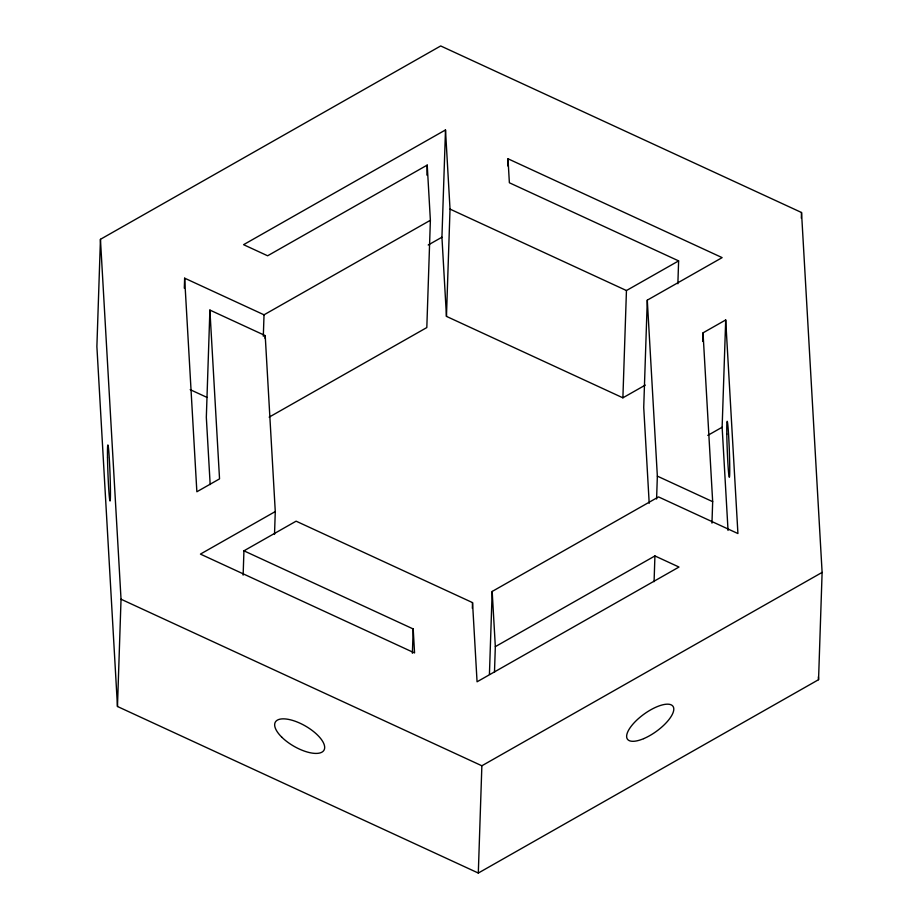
<?xml version="1.0" encoding="UTF-8"?>
<svg xmlns="http://www.w3.org/2000/svg" width="919" height="919" viewBox="0 0 919 919"><rect width="100%" height="100%" fill="white"/><g stroke="black" fill="none" stroke-linecap="round" stroke-linejoin="round"><path stroke-width="1.38" d="M100.447 239.308L96.886 346.589L117.471 706.493L478.305 873.05L818.553 679.692L822.114 572.411L801.529 212.507L440.695 45.95L100.447 239.308L121.032 599.222L117.471 706.493M184.305 288.187L184.639 278.17L264.029 314.815L430.379 220.273L427.22 165.087L267.624 255.781L243.569 244.684L445.497 129.935L450.023 209.107L446.462 316.389L622.887 397.824L645.253 385.118M274.517 534.444L275.275 511.561L265.212 335.596L209.888 310.059L206.327 417.329L210.175 484.577M243.133 575.145L243.937 550.826L296.113 521.176L472.538 602.611L477.064 681.795L678.992 567.046L654.925 555.938L495.33 646.643L494.479 672.386M263.316 336.262L264.029 314.815M265.12 338.456L265.212 335.596M426.887 175.104L427.22 165.087M412.39 653.271L413.194 628.952L243.937 550.826M430.379 220.273L426.818 327.555L269.152 417.146M446.462 316.389L441.936 237.205L445.497 129.935M472.343 608.332L472.538 602.611M478.305 873.05L481.866 765.78L822.114 572.411M489.425 674.408L492.182 591.445L658.532 496.915L737.923 533.548L725.7 319.961L703.024 332.85L702.736 341.431M507.759 165.925L508 158.78L722.139 257.619L647.286 300.157L643.725 407.439L649.205 503.29M622.887 397.824L626.448 290.542L678.624 260.893L677.866 283.776M656.591 499.017L657.349 476.134L647.286 300.157M654.075 581.693L654.925 555.938M711.961 523.129L712.673 501.671L703.024 332.85M728.043 530.447L722.139 427.232L725.7 319.961M801.334 218.228L801.529 212.507M428.231 244.994L441.936 237.205M275.275 511.561L200.422 554.1L414.561 652.949L413.194 628.952M707.814 435.376L722.139 427.232M678.624 260.893L509.367 182.766L508 158.78M450.023 209.107L626.448 290.542M657.349 476.134L712.673 501.671M190.187 389.656L207.108 397.456M121.032 599.222L481.866 765.78M818.392 676.832L818.553 679.692M492.182 591.445L495.33 646.643M209.888 310.059L219.538 478.879L196.861 491.768L184.639 278.17M726.803 434.067A28.087 1.034 87.8 0 0 729.272 477.26A28.087 1.034 87.8 0 0 728.675 436.353A28.087 1.034 87.8 0 0 726.803 434.067M643.702 738.635A28.087 10.603 -35.9 0 0 673.087 706.458A28.087 10.603 -35.9 0 0 633.846 723.104A28.087 10.603 -35.9 0 0 643.702 738.635M281.685 737.084A28.087 11.637 30 0 0 323.706 750.616A28.087 11.637 30 0 0 293.609 720.714A28.087 11.637 30 0 0 281.685 737.084M107.512 457.742A28.087 1.034 87.8 0 0 109.981 500.935A28.087 1.034 87.8 0 0 109.384 460.028A28.087 1.034 87.8 0 0 107.512 457.742"/></g></svg>
